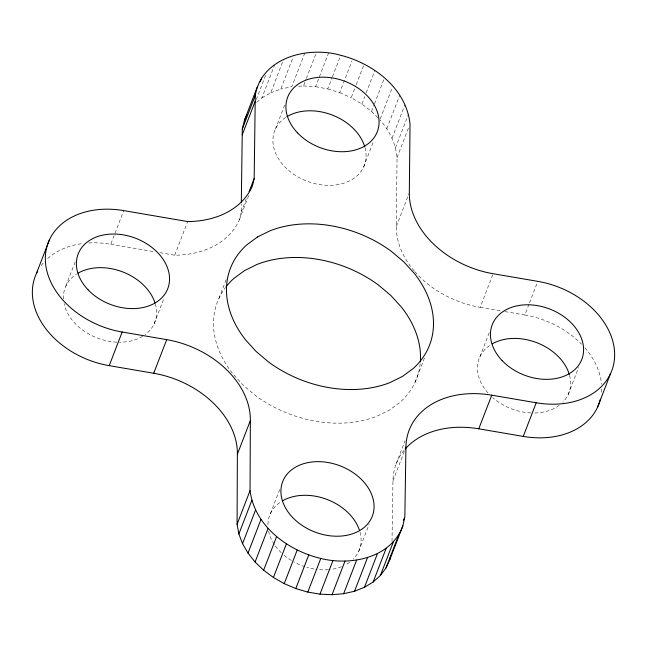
<?xml version="1.0" encoding="UTF-8"?>
<svg xmlns="http://www.w3.org/2000/svg" width="647" height="647" viewBox="0 0 647 647"><rect width="100%" height="100%" fill="white"/><g stroke="black" fill="none" stroke-linecap="round" stroke-linejoin="round"><path stroke-width="0.49" stroke-dasharray="3.23 2.43" d="M414.226 270.964A87.482 64.498 21.1 0 1 396.344 226.418L397.04 157.642C395.883 143.448 389.114 130.387 379.926 119.719M159.946 252.678L174.706 255.209A89.965 66.326 21.1 0 0 239.35 219.81L241.185 212.176L241.291 204.145M392.009 541.353L392.964 480.818A87.644 64.619 21.1 0 1 404.1 450.288M65.832 286.12L75.206 261.833M88.688 242.973A80.042 59.014 21.1 0 1 110.774 244.242L123.747 210.607M174.706 255.209L187.679 221.573M154.14 323.775L164.233 297.612M256.269 99.581L265.642 75.295M256.697 102.347L261.898 97.907L274.514 65.201M261.898 97.907L270.753 92.788L283.726 59.152M270.753 92.788L280.806 89.035L293.059 57.268M241.185 212.176L246.232 199.09M239.35 219.81L248.723 195.515M275.347 129.254L284.72 104.96M304.786 53.094L291.805 86.73L280.806 89.035M218.888 298.485L226.458 278.873M298.623 86.269L303.492 85.938L306.015 79.403M306.379 78.465L316.472 52.302M303.492 85.938L315.574 86.682L328.555 53.046M315.574 86.682L327.754 88.93L332.081 77.721M332.445 76.783L340.734 55.294M327.754 88.93L339.732 92.634L351.984 60.875M377.832 117.649L371.556 111.421L361.899 104.021L351.208 97.713L355.89 85.566M356.254 84.628L364.188 64.077M361.899 104.021L364.787 96.549M366.226 92.812L374.88 70.386M371.556 111.421L374.079 104.879M374.443 103.949L384.536 77.786M380.282 118.789L392.179 87.96M363.654 166.91L373.748 140.747M386.809 128.721L399.789 95.085M392.033 138.199L405.014 104.563M395.471 147.912L408.451 114.284M397.04 157.642L408.58 127.742M270.365 513.742L279.739 489.456M396.344 226.418L408.961 193.72M415.131 382.159L424.869 356.934M358.673 551.398L369.13 524.305M396.061 464.101L405.079 440.744M392.964 480.818L404.496 450.919M414.881 271.724A87.482 64.498 21.1 0 0 480.179 307.365L493.151 273.73M479.88 356.877L489.253 332.582M504.983 311.603L524.822 314.992L529.149 303.783M529.513 302.845L537.803 281.356M568.195 394.524L578.644 367.431M480.179 307.365L501.013 310.924M110.774 244.242L154.051 251.667M339.732 92.634L351.208 97.713M41.165 265.569A80.042 59.014 21.1 0 1 44.198 261.922M47.635 258.533A80.042 59.014 21.1 0 1 82.905 243.515M524.822 314.992A80.042 59.014 21.1 0 1 581.58 344.228M584.872 347.803A80.042 59.014 21.1 0 1 601.492 384.164M601.67 388.968A80.042 59.014 21.1 0 1 601.467 392.753M569.554 375.357A48.024 35.407 21.1 0 1 562.841 402.216M559.154 405.41A48.024 35.407 21.1 0 1 533.557 412.988M530.855 412.923A48.024 35.407 21.1 0 1 492.739 397.638M487.975 392.931A48.024 35.407 21.1 0 1 490.572 344.851M360.039 532.222A48.024 35.407 21.1 0 1 353.327 559.081M349.631 562.275A48.024 35.407 21.1 0 1 345.603 564.823M341.519 566.715A48.024 35.407 21.1 0 1 330.439 569.465M328.466 569.667A48.024 35.407 21.1 0 1 315.873 569.279M314.046 568.996A48.024 35.407 21.1 0 1 306.767 567.298M304.972 566.74A48.024 35.407 21.1 0 1 293.762 561.871M291.352 560.464A48.024 35.407 21.1 0 1 283.912 555.102M281.251 552.7A48.024 35.407 21.1 0 1 274.829 545.211M274.288 544.418A48.024 35.407 21.1 0 1 268.602 531.236M267.939 524.612A48.024 35.407 21.1 0 1 281.057 501.724M155.272 303.767A48.024 35.407 21.1 0 1 145.098 334.661M142.591 336.335A48.024 35.407 21.1 0 1 119.501 342.231M116.808 342.174A48.024 35.407 21.1 0 1 64.069 303.621M63.446 298.906A48.024 35.407 21.1 0 1 76.524 274.102M420.178 363.824A106.723 78.683 21.1 0 1 400.137 402.216L389.462 410.069L377.007 416.207A106.723 78.683 21.1 0 1 255.322 395.414L243.078 385.054L232.653 373.594A106.723 78.683 21.1 0 1 225.253 287.818M365.021 147.734A48.024 35.407 21.1 0 1 306.735 181.103A48.024 35.407 21.1 0 1 286.039 117.228"/><path stroke-width="0.97" d="M536.226 402.774L491.744 395.171A87.644 64.619 21.1 0 0 405.936 447.182L404.844 516.799L402.846 525.89L389.866 559.526L386.008 567.953L380.387 575.506L373.149 582.001L364.463 587.29L354.556 591.221L343.654 593.711L332.04 594.698L319.99 594.148L307.81 592.086L295.792 588.56L284.235 583.651L273.422 577.488L263.628 570.217L255.08 562.025L247.995 553.104L242.552 543.674L238.88 533.969L237.077 524.24L237.376 454.218L250.349 420.59A87.418 64.449 21.1 0 0 166.7 339.635L122.178 332.024A80.042 59.014 21.1 0 1 45.33 258.048A80.042 59.014 21.1 0 1 123.747 210.607L187.679 221.573A89.965 66.326 21.1 0 0 252.322 186.174L254.166 178.54L255.282 95.4C261.509 57.219 308.304 45.929 340.734 55.294C373.392 63.527 406.356 88.453 410.02 124.006L409.325 192.782A87.482 64.498 21.1 0 0 493.151 273.73L537.803 281.356A80.042 59.014 21.1 0 1 614.65 355.332A80.042 59.014 21.1 0 1 536.226 402.774L523.253 436.41L478.764 428.807A87.644 64.619 21.1 0 0 405.378 448.792M402.846 525.89C391.095 558.086 350.755 565.963 320.783 558.458C287.866 550.646 254.586 526.124 250.049 490.604L250.349 420.59M241.323 202.131L242.302 129.036L244.542 120.019L257.522 86.383M389.866 559.526L390.667 555.886M36.394 273.576L49.374 239.94M237.376 454.218A87.418 64.449 21.1 0 0 153.719 373.262L109.197 365.66L122.178 332.024M260.167 81.789L261.606 78.052M242.302 129.036L255.282 95.4M242.221 134.875L255.201 101.239M153.719 373.262L166.7 339.635M249.119 191.617L254.166 178.54M237.077 524.24L250.049 490.604M238.88 533.969L251.861 500.341M242.552 543.674L255.533 510.038M247.995 553.104L260.976 519.468M255.08 562.025L268.06 528.389M263.628 570.217L276.601 536.589M273.422 577.488L286.403 543.86M284.235 583.651L297.208 550.023M295.792 588.56L308.765 554.924M307.81 592.086L320.783 558.458M319.99 594.148L332.97 560.512M332.04 594.698L345.013 561.062M343.654 593.711L356.634 560.076M405.216 449.05L405.936 447.182M354.556 591.221L367.528 557.585M364.463 587.29L377.444 553.654M373.149 582.001L386.13 548.373M380.387 575.506L393.368 541.871M403.404 520.536L404.488 517.729M386.008 567.953L398.989 534.317M478.764 428.807L491.744 395.171M597.626 407.076L610.606 373.44M244.542 120.019L247 115.02M109.197 365.66A80.042 59.014 21.1 0 1 37.639 271.085M600.384 399.199A80.042 59.014 21.1 0 1 523.253 436.41M282.666 500.746A48.024 35.407 21.1 0 1 359.546 530.548M492.189 343.872A48.024 35.407 21.1 0 1 569.32 374.516M78.133 273.123A48.024 35.407 21.1 0 1 155.013 302.925M225.843 287.05A106.723 78.683 21.1 0 1 233.882 278.436L244.558 270.583L257.013 264.445A106.723 78.683 21.1 0 1 378.705 285.238L390.95 295.598L401.375 307.058A106.723 78.683 21.1 0 1 420.356 361.899M286.896 116.695A48.024 35.407 21.1 0 1 332.348 115.085A48.024 35.407 21.1 0 1 364.787 146.893M257.538 236.948L246.863 244.801A106.723 78.683 21.1 0 0 245.625 339.958L256.05 351.418L268.295 361.778A106.723 78.683 21.1 0 0 389.987 382.571L402.442 376.433L413.118 368.58A106.723 78.683 21.1 0 0 414.347 273.422L403.922 261.962L391.678 251.602A106.723 78.683 21.1 0 0 269.993 230.809L257.538 236.948M502.08 360.525A48.024 35.407 21.1 0 0 581.168 360.889A48.024 35.407 21.1 0 0 527.79 304.786A48.024 35.407 21.1 0 0 502.08 360.525M292.565 517.398A48.024 35.407 21.1 0 0 371.653 517.762A48.024 35.407 21.1 0 0 318.275 461.651A48.024 35.407 21.1 0 0 292.565 517.398M88.032 289.775A48.024 35.407 21.1 0 0 167.12 290.139A48.024 35.407 21.1 0 0 113.743 234.028A48.024 35.407 21.1 0 0 88.032 289.775M297.547 132.902A48.024 35.407 21.1 0 0 376.635 133.274A48.024 35.407 21.1 0 0 323.257 77.163A48.024 35.407 21.1 0 0 297.547 132.902"/></g></svg>
